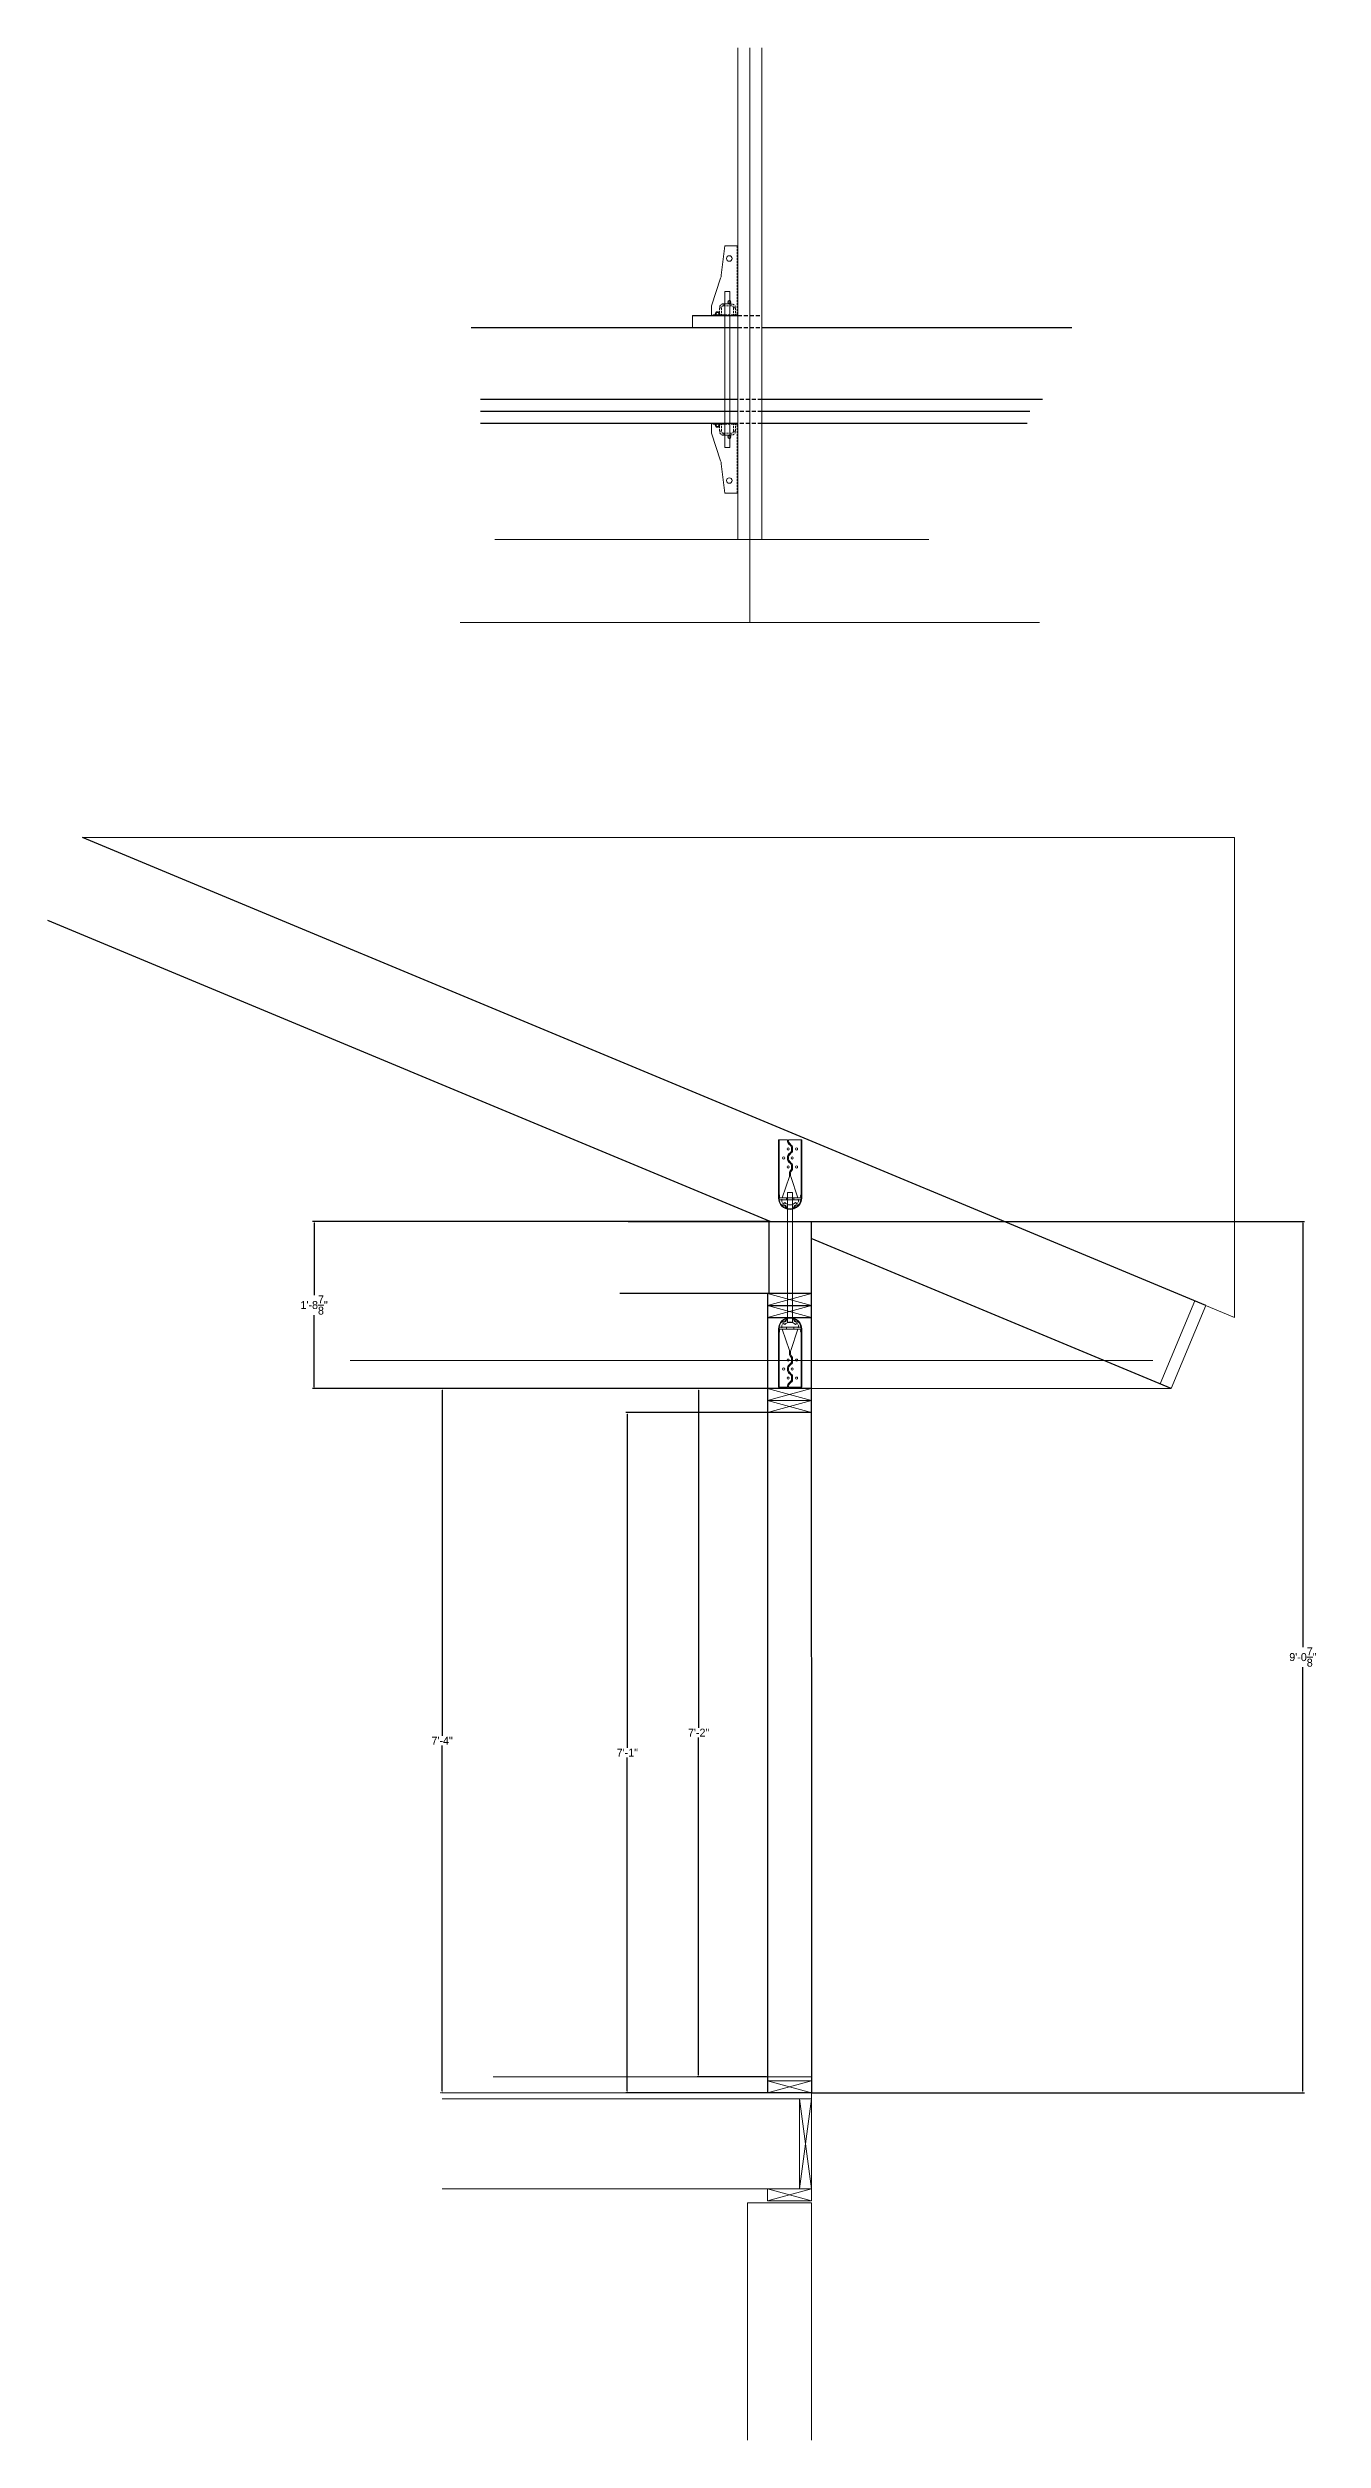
# Model space of a CAD drawing. Header units: inches. Extents: x 24257 to 25977, y 11552 to 14516.
# Drawn here: x 25587.6 to 25747, y 13992.4 to 14291.4 of the extents above; entities that cross this region are included whole.
import ezdxf

# ---------------------------------------------------------------- set-up
doc = ezdxf.new("R2010")
doc.units = ezdxf.units.IN
doc.header["$MEASUREMENT"] = 0
doc.linetypes.add('HIDDEN', pattern=[0.375, 0.25, -0.125])
doc.layers.get('0').update_dxf_attribs({"color": 8, "lineweight": 9})
doc.layers.add('DIMENSIONS', color=7, linetype='Continuous')
doc.layers.add('DIMENSIONS @ 1', color=7, linetype='Continuous')
doc.layers.add('STEEL', color=5, linetype='Continuous', lineweight=9)
doc.layers.add('WALL FRAMING', color=7, linetype='Continuous', lineweight=30)
doc.dimstyles.new('Annotative', dxfattribs={"dimscale": 0, "dimtxt": 0.18, "dimasz": 0.18, "dimexe": 0.18, "dimexo": 0.0625, "dimgap": 0.09, "dimtad": 0, "dimtih": 1, "dimtoh": 1, "dimdec": 4, "dimzin": 0, "dimdsep": 46, "dimtxsty": 'Standard', "dimcen": 0.09, "dimadec": 0, "dimazin": 0, "dimtfac": 1, "dimtdec": 4, "dimtofl": 0, "dimtmove": 0, "dimatfit": 3, "dimfxl": 1, "dimtolj": 1, "dimtzin": 0, "dimarcsym": 0})

# ---------------------------------------------------------------- blocks, each defined once
blk = doc.blocks.new('HDU2-r')
for p, q in [((14.22, 21.4), (13.77, 17.75)), ((15.85, 21.4), (14.22, 21.4)), ((15.85, 21.4), (15.85, 12.92)), ((13.69, 17.36), (12.56, 13.93)), ((12.54, 12.71), (12.54, 13.77)), ((15.64, 12.71), (12.54, 12.71)), ((13.97, 12.71), (13.97, 12.79)), ((15.04, 14.16), (14.04, 14.16)), ((15.1, 12.71), (15.1, 12.79))]:
    blk.add_line(p, q)
at = {"linetype": 'HIDDEN'}
for p, q in [((15.77, 21.4), (15.77, 12.92)), ((15.64, 12.79), (12.54, 12.79)), ((13.56, 13.68), (13.79, 13.68)), ((13.56, 13.68), (13.56, 12.79)), ((13.79, 13.68), (13.79, 12.79)), ((15.04, 13.93), (14.04, 13.93)), ((14.07, 13.93), (14.07, 14.16)), ((15.01, 13.93), (15.01, 14.16)), ((15.53, 13.68), (15.29, 13.68)), ((15.29, 13.68), (15.29, 12.79)), ((15.53, 13.68), (15.53, 12.79))]:
    blk.add_line(p, q, dxfattribs=at)
for centre, radius in [((14.77, 19.84), 0.344), ((14.77, 14.39), 0.199), ((14.77, 14.39), 0.149)]:
    blk.add_circle(centre, radius)
for centre, radius, start, end in [((11.79, 17.99), 2, 341.6294, 353), ((13.04, 13.77), 0.5, 161.6294, 180), ((13.29, 12.89), 0.287, 4.3718, 175.6282), ((13.29, 12.93), 0.287, 184.3718, 230.2368), ((13.29, 12.89), 0.188, 6.7123, 173.2877), ((13.29, 12.93), 0.188, 186.7123, 353.2877), ((13.29, 12.93), 0.287, 309.7632, 355.6282), ((15.64, 12.92), 0.21, 270, 0)]:
    blk.add_arc(centre, radius, start, end)
for centre, radius, start, end in [((14.04, 13.68), 0.485, 90, 180), ((14.04, 13.68), 0.25, 90, 180), ((15.04, 13.68), 0.485, 0, 90), ((15.04, 13.68), 0.25, 0, 90), ((15.64, 12.92), 0.135, 270, 0)]:
    blk.add_arc(centre, radius, start, end, dxfattribs=at)
blk = doc.blocks.new('HDU2-f')
for p, q in [((5.48, 14.16), (5.48, 21.4)), ((5.48, 21.4), (6.62, 21.4)), ((5.56, 15.49), (5.56, 21.4)), ((6.62, 21.23), (6.62, 21.4)), ((6.74, 21.4), (6.74, 21.26)), ((6.74, 21.4), (8.38, 21.4)), ((7.02, 20.66), (6.74, 20.94)), ((6.84, 21.01), (7.12, 20.73)), ((8.31, 15.49), (8.31, 21.4)), ((8.38, 14.16), (8.38, 21.4)), ((6.62, 18.98), (6.62, 19.32)), ((6.74, 19.61), (7.02, 19.89)), ((6.74, 19.3), (6.74, 19.01)), ((7.02, 18.41), (6.74, 18.69)), ((7.12, 19.82), (6.84, 19.54)), ((6.84, 18.76), (7.12, 18.48)), ((7.12, 20.13), (7.12, 20.42)), ((7.12, 17.88), (7.12, 18.17)), ((7.24, 20.45), (7.24, 20.11)), ((7.24, 18.2), (7.24, 17.86)), ((5.56, 14.16), (5.56, 15.49)), ((5.95, 14.16), (6.84, 16.84)), ((6.87, 17), (6.87, 17.32)), ((6.99, 17.61), (7.02, 17.64)), ((6.99, 17.3), (6.99, 17)), ((7.02, 16.84), (7.91, 14.16)), ((7.12, 17.57), (7.09, 17.54)), ((8.31, 14.16), (8.31, 15.49)), ((5.54, 14.42), (5.54, 14.36)), ((5.56, 14.16), (8.31, 14.16)), ((5.56, 13.93), (8.31, 13.93)), ((5.56, 13.93), (5.56, 13.93)), ((5.56, 13.93), (5.56, 13.93)), ((5.56, 13.93), (5.56, 13.93)), ((5.56, 13.93), (5.56, 13.93)), ((5.61, 14.45), (5.61, 14.33)), ((6.19, 13.51), (6.27, 13.59)), ((6.46, 13.93), (6.46, 14.16)), ((7.4, 13.93), (7.4, 14.16)), ((7.67, 13.51), (7.59, 13.59)), ((8.25, 14.45), (8.25, 14.33)), ((8.31, 13.93), (8.31, 13.93)), ((8.31, 13.93), (8.31, 13.93)), ((8.32, 14.42), (8.32, 14.36))]:
    blk.add_line(p, q)
at = {"color": 3}
for p, q in [((5.56, 14.16), (5.56, 14.16)), ((5.56, 14.16), (5.56, 14.16)), ((8.31, 14.16), (8.31, 14.16))]:
    blk.add_line(p, q, dxfattribs=at)
for centre in [(6.12, 19.15), (6.68, 20.28), (6.68, 18.03), (7.18, 19.15), (7.74, 20.28), (7.74, 18.03)]:
    blk.add_circle(centre, 0.133)
for centre, radius, start, end in [((7.02, 21.23), 0.406, 180, 225), ((7.09, 21.26), 0.344, 180, 225), ((7.02, 19.32), 0.406, 135, 180), ((7.02, 18.98), 0.406, 180, 225), ((7.09, 19.3), 0.344, 135, 180), ((7.09, 19.01), 0.344, 180, 225), ((6.77, 20.42), 0.344, 0, 45), ((6.77, 20.13), 0.344, 315, 0), ((6.77, 18.17), 0.344, 0, 45), ((6.84, 20.45), 0.406, 0, 45), ((6.84, 20.11), 0.406, 315, 360), ((6.84, 18.2), 0.406, 0, 45), ((6.37, 17), 0.5, 341.6294, 360), ((7.27, 17.32), 0.406, 135, 180), ((7.34, 17.3), 0.344, 135, 180), ((7.49, 17), 0.5, 180, 198.3706), ((6.77, 17.88), 0.344, 315, 0), ((6.84, 17.86), 0.406, 315, 0), ((5.35, 14.45), 0.262, 39.3849, 60.8799), ((5.35, 14.45), 0.187, 0, 47.0141), ((5.35, 14.33), 0.187, 312.9859, 0), ((6.93, 14.16), 1.45, 180, 360), ((5.35, 14.33), 0.262, 299.4514, 320.6151), ((5.35, 14.33), 0.262, 299.4514, 320.6151), ((5.35, 14.45), 0.262, 0, 39.3849), ((5.35, 14.33), 0.262, 320.6151, 360), ((6.93, 14.16), 1.38, 180, 0), ((6.1, 13.01), 0.3, 129.4003, 146.5932), ((6.38, 13.86), 0.5, 161.6294, 208.53), ((6.1, 13.01), 0.3, 54.0706, 129.4003), ((6.1, 13.01), 0.225, 128.0456, 146.5932), ((6.1, 13.01), 0.225, 54.0706, 128.0456), ((6.1, 13.6), 0.125, 214.3242, 315.282), ((6.93, 14.16), 1.2, 234.0706, 239.1159), ((6.93, 14.16), 0.875, 221.0161, 318.9839), ((6.93, 14.16), 1.12, 234.0706, 239.1159), ((6.2, 12.94), 0.225, 345.1409, 59.1159), ((6.2, 12.94), 0.3, 343.7862, 59.1159), ((6.2, 12.94), 0.225, 326.5932, 345.1409), ((6.2, 12.94), 0.3, 329.3782, 343.7862), ((7.66, 12.94), 0.3, 120.8841, 196.2138), ((7.66, 12.94), 0.3, 196.2138, 210.6218), ((7.66, 12.94), 0.225, 120.8841, 194.8591), ((7.66, 12.94), 0.225, 194.8591, 213.4068), ((6.93, 14.16), 1.12, 300.8841, 305.9294), ((6.93, 14.16), 1.2, 300.8841, 305.9294), ((7.76, 13.01), 0.3, 50.5997, 125.9294), ((7.76, 13.01), 0.225, 51.9544, 125.9294), ((7.76, 13.6), 0.125, 224.718, 325.6758), ((7.76, 13.01), 0.225, 33.4068, 51.9544), ((7.48, 13.86), 0.5, 331.47, 18.3706), ((7.76, 13.01), 0.3, 33.4068, 50.5997), ((8.51, 14.45), 0.262, 140.6151, 180), ((8.51, 14.33), 0.262, 180, 219.3849), ((8.51, 14.45), 0.262, 119.1201, 140.6151), ((8.51, 14.33), 0.262, 219.3849, 240.5486), ((8.51, 14.33), 0.262, 219.3849, 240.5486), ((8.51, 14.45), 0.187, 132.9859, 180), ((8.51, 14.33), 0.187, 180, 227.0141)]:
    blk.add_arc(centre, radius, start, end)
blk = doc.blocks.new('*D88')
at = {"layer": 'DIMENSIONS', "color": 0, "lineweight": -2}
for p, q in [((25682.98, 14123.87), (25636.72, 14123.87)), ((25636.9, 14123.69), (25636.9, 14080.46)), ((25636.9, 14036.05), (25636.9, 14079.28)), ((25636.84, 14035.87), (25636.72, 14035.87))]:
    blk.add_line(p, q, dxfattribs=at)
at = {"layer": 'DIMENSIONS', "color": 0, "lineweight": 9}
for points in [[(25636.87, 14123.69), (25636.93, 14123.69), (25636.9, 14123.87)], [(25636.87, 14036.05), (25636.93, 14036.05), (25636.9, 14035.87)]]:
    blk.add_solid(points, dxfattribs=at)
at = {"layer": 'DIMENSIONS', "color": 0, "lineweight": 9, "insert": (25636.9, 14079.87), "char_height": 1, "attachment_point": 5}
blk.add_mtext('\\A1;7\'-4"', dxfattribs=at)
blk = doc.blocks.new('*D89')
at = {"layer": 'DIMENSIONS', "color": 0, "lineweight": -2}
for p, q in [((25683.02, 14120.87), (25659.87, 14120.87)), ((25660.05, 14120.69), (25660.05, 14078.96)), ((25660.05, 14036.05), (25660.05, 14077.78)), ((25683.02, 14035.87), (25659.87, 14035.87))]:
    blk.add_line(p, q, dxfattribs=at)
at = {"layer": 'DIMENSIONS', "color": 0, "lineweight": 9}
for points in [[(25660.02, 14120.69), (25660.08, 14120.69), (25660.05, 14120.87)], [(25660.02, 14036.05), (25660.08, 14036.05), (25660.05, 14035.87)]]:
    blk.add_solid(points, dxfattribs=at)
at = {"layer": 'DIMENSIONS', "color": 0, "lineweight": 9, "insert": (25660.05, 14078.37), "char_height": 1, "attachment_point": 5}
blk.add_mtext('\\A1;7\'-1"', dxfattribs=at)
blk = doc.blocks.new('*D90')
at = {"layer": 'DIMENSIONS', "color": 0, "lineweight": -2}
for p, q in [((25677.52, 14123.87), (25668.78, 14123.87)), ((25668.96, 14123.69), (25668.96, 14081.46)), ((25668.96, 14038.05), (25668.96, 14080.28)), ((25677.46, 14037.87), (25668.78, 14037.87))]:
    blk.add_line(p, q, dxfattribs=at)
at = {"layer": 'DIMENSIONS', "color": 0, "lineweight": 9}
for points in [[(25668.93, 14123.69), (25668.99, 14123.69), (25668.96, 14123.87)], [(25668.93, 14038.05), (25668.99, 14038.05), (25668.96, 14037.87)]]:
    blk.add_solid(points, dxfattribs=at)
at = {"layer": 'DIMENSIONS', "color": 0, "lineweight": 9, "insert": (25668.96, 14080.87), "char_height": 1, "attachment_point": 5}
blk.add_mtext('\\A1;7\'-2"', dxfattribs=at)
blk = doc.blocks.new('*D91')
at = {"layer": 'DIMENSIONS', "color": 0, "lineweight": -2}
for p, q in [((25683.08, 14144.76), (25744.67, 14144.76)), ((25744.49, 14144.58), (25744.49, 14091.57)), ((25744.49, 14036.05), (25744.49, 14089.06)), ((25683.15, 14035.87), (25744.67, 14035.87))]:
    blk.add_line(p, q, dxfattribs=at)
at = {"layer": 'DIMENSIONS', "color": 0, "lineweight": 9}
for points in [[(25744.46, 14144.58), (25744.52, 14144.58), (25744.49, 14144.76)], [(25744.46, 14036.05), (25744.52, 14036.05), (25744.49, 14035.87)]]:
    blk.add_solid(points, dxfattribs=at)
at = {"layer": 'DIMENSIONS', "color": 0, "lineweight": 9, "insert": (25744.49, 14090.32), "char_height": 1, "attachment_point": 5}
blk.add_mtext('\\A1;9\'-0{\\H1.000000x;\\S7/8;}"', dxfattribs=at)
blk = doc.blocks.new('*D92')
at = {"layer": 'DIMENSIONS', "color": 0, "lineweight": -2}
for p, q in [((25677.71, 14144.76), (25620.72, 14144.76)), ((25620.9, 14144.58), (25620.9, 14135.57)), ((25620.9, 14124.05), (25620.9, 14133.06)), ((25677.52, 14123.87), (25620.72, 14123.87))]:
    blk.add_line(p, q, dxfattribs=at)
at = {"layer": 'DIMENSIONS', "color": 0, "lineweight": 9}
for points in [[(25620.87, 14144.58), (25620.93, 14144.58), (25620.9, 14144.76)], [(25620.87, 14124.05), (25620.93, 14124.05), (25620.9, 14123.87)]]:
    blk.add_solid(points, dxfattribs=at)
at = {"layer": 'DIMENSIONS', "color": 0, "lineweight": 9, "insert": (25620.9, 14134.32), "char_height": 1, "attachment_point": 5}
blk.add_mtext('\\A1;1\'-8{\\H1.000000x;\\S7/8;}"', dxfattribs=at)

msp = doc.modelspace()

# ---------------------------------------------------------------- linework, layer by layer
at = {"layer": 'DIMENSIONS', "lineweight": 9}
for p, q in [((25591.94848, 14192.75711), (25735.94848, 14192.75711)), ((25735.94848, 14132.75711), (25591.94848, 14192.75711)), ((25735.94848, 14192.75711), (25735.94848, 14132.75711))]:
    msp.add_line(p, q, dxfattribs=at)
at = {"layer": 'STEEL', "lineweight": 9}
for p, q in [((25672.22731, 14260.99281), (25672.22731, 14241.49281)), ((25672.22731, 14260.99281), (25672.85231, 14260.99281)), ((25672.85231, 14260.99281), (25672.85231, 14241.49281)), ((25672.22731, 14241.49281), (25672.85231, 14241.49281))]:
    msp.add_line(p, q, dxfattribs=at)
at = {"layer": 'STEEL'}
for p, q in [((25680.08406, 14132.14705), (25680.08406, 14148.37256)), ((25680.08406, 14148.37256), (25680.70906, 14148.37256)), ((25680.70906, 14132.14705), (25680.70906, 14148.37256)), ((25680.70906, 14132.14705), (25680.08406, 14132.14705))]:
    msp.add_line(p, q, dxfattribs=at)
at = {"layer": 'WALL FRAMING', "lineweight": 9}
for p, q in [((25673.87279, 14291.44536), (25673.87279, 14229.99281)), ((25675.37279, 14291.44536), (25675.37279, 14219.60819)), ((25676.87279, 14291.44536), (25676.87279, 14229.99281)), ((25668.20683, 14257.99281), (25668.20683, 14256.49281)), ((25643.50393, 14229.99281), (25697.73039, 14229.99281)), ((25639.17701, 14219.60819), (25711.56858, 14219.60819)), ((25677.58406, 14135.75791), (25683.08406, 14134.25791)), ((25683.08406, 14135.75791), (25677.58406, 14134.25791)), ((25677.58406, 14134.25791), (25683.08406, 14132.75791)), ((25683.08406, 14134.25791), (25677.58406, 14132.75791)), ((25730.96387, 14134.83403), (25726.63694, 14124.44941)), ((25732.34848, 14134.25711), (25728.02156, 14123.87249)), ((25725.72989, 14127.37249), (25625.41055, 14127.37249)), ((25683.02156, 14123.87249), (25625.41055, 14123.87249)), ((25677.58406, 14123.87249), (25683.08406, 14122.37249)), ((25683.0378, 14123.87247), (25677.58406, 14122.37249)), ((25677.58406, 14122.37249), (25683.08406, 14122.37249)), ((25683.08406, 14122.37249), (25677.58406, 14120.87249)), ((25677.58406, 14122.37249), (25683.08406, 14120.87249)), ((25728.02156, 14123.87249), (25683.03788, 14123.87249)), ((25677.52156, 14120.87249), (25683.02156, 14120.87249)), ((25636.89765, 14035.87249), (25683.08406, 14035.87249)), ((25636.89765, 14035.12249), (25683.08406, 14035.12249)), ((25677.52156, 14037.87249), (25643.26483, 14037.87249)), ((25677.58406, 14037.87249), (25683.08406, 14037.87249)), ((25677.58406, 14037.37249), (25683.08406, 14037.37249)), ((25677.58406, 14037.37249), (25683.08406, 14035.87249)), ((25683.08406, 14037.37249), (25677.58406, 14035.87249)), ((25681.58406, 14035.12249), (25681.58406, 14023.87249)), ((25681.58406, 14035.12249), (25683.08406, 14023.87249)), ((25681.58406, 14023.87249), (25683.08406, 14035.12249)), ((25683.08406, 14035.87249), (25683.08406, 14023.87249)), ((25636.89765, 14023.87249), (25683.08406, 14023.87249)), ((25677.58406, 14023.87249), (25683.08406, 14023.87249)), ((25677.58406, 14023.87249), (25683.08406, 14022.37249)), ((25683.08406, 14023.87249), (25677.58406, 14022.37249)), ((25677.58406, 14023.87249), (25677.58406, 14022.37249)), ((25683.08406, 14023.87249), (25683.08406, 14022.37249)), ((25675.08406, 14022.12249), (25683.08406, 14022.12249)), ((25675.08406, 14022.12249), (25675.08406, 13992.44778)), ((25677.58406, 14022.37249), (25683.08406, 14022.37249)), ((25683.08406, 14022.12249), (25683.08406, 13992.44778))]:
    msp.add_line(p, q, dxfattribs=at)
at = {"layer": 'WALL FRAMING'}
for p, q in [((25640.54511, 14256.49281), (25673.87279, 14256.49281)), ((25668.20683, 14257.99281), (25673.87279, 14257.99281)), ((25676.87279, 14256.49281), (25715.59634, 14256.49281)), ((25673.87279, 14247.49281), (25641.71786, 14247.49281)), ((25711.95839, 14247.49281), (25676.87279, 14247.49281)), ((25673.87279, 14245.99281), (25641.71786, 14245.99281)), ((25673.87279, 14244.49281), (25641.71786, 14244.49281)), ((25710.35405, 14245.99281), (25676.87279, 14245.99281)), ((25710.02813, 14244.49281), (25676.87279, 14244.49281)), ((25732.34848, 14134.25711), (25591.94848, 14192.75711)), ((25677.89656, 14144.75791), (25587.62156, 14182.37249)), ((25660.16302, 14144.75791), (25683.02156, 14144.75791)), ((25677.77156, 14135.75791), (25677.77156, 14144.75791)), ((25683.02156, 14144.75791), (25683.08406, 14035.87249)), ((25728.02156, 14123.87249), (25683.02278, 14142.62198)), ((25683.02156, 14135.75791), (25659.10044, 14135.75791)), ((25677.58406, 14135.75791), (25677.58406, 14035.87249)), ((25677.58406, 14134.25791), (25683.08406, 14134.25791)), ((25677.58406, 14132.75791), (25683.08406, 14132.75791))]:
    msp.add_line(p, q, dxfattribs=at)
at = {"layer": 'WALL FRAMING', "linetype": 'HIDDEN', "ltscale": 2}
for p, q in [((25673.87279, 14257.99281), (25676.87279, 14257.99281)), ((25673.87279, 14256.49281), (25676.87279, 14256.49281)), ((25676.87279, 14247.49281), (25673.87279, 14247.49281)), ((25676.87279, 14246.00586), (25673.87279, 14246.00586)), ((25676.87279, 14244.50586), (25673.87279, 14244.50586))]:
    msp.add_line(p, q, dxfattribs=at)

# ---------------------------------------------------------------- block references
at = {"layer": 'STEEL', "lineweight": 9}
for name, p in [('HDU2-r', (25658.02353, 14245.28069)), ('HDU2-f', (25673.46621, 14133.54579))]:
    msp.add_blockref(name, p, dxfattribs=at)
at = {"layer": 'STEEL', "lineweight": 9, "xscale": -1, "rotation": 180}
for name, p in [('HDU2-r', (25658.02353, 14257.20493)), ('HDU2-f', (25673.46621, 14145.47002))]:
    msp.add_blockref(name, p, dxfattribs=at)

# ---------------------------------------------------------------- dimensions: what is measured, and where the dimension line sits
at = {"layer": 'DIMENSIONS @ 1', "color": 3, "lineweight": 9}
for base, p1, p2, override, picture, middle in [((25620.89915, 14123.87247), (25677.77156, 14144.75791), (25677.58415, 14123.87247), {"dimscale": 1, "dimtxt": 1, "dimlunit": 4, "dimtix": 0, "dimtofl": 0, "dimtmove": 0, "dimatfit": 3}, '*D92', (25620.89915, 14134.31519)), ((25744.49063, 14035.87249), (25683.02156, 14144.75791), (25683.08406, 14035.87249), {"dimscale": 1, "dimtxt": 1, "dimlunit": 4, "dimtix": 0, "dimtofl": 0, "dimtmove": 0, "dimatfit": 3}, '*D91', (25744.49063, 14090.3152)), ((25636.89765, 14035.87249), (25683.0378, 14123.87247), (25636.89765, 14035.87249), {"dimscale": 1, "dimtxt": 1, "dimlunit": 4, "dimtix": 0, "dimtofl": 0, "dimtmove": 0, "dimatfit": 3}, '*D88', (25636.89765, 14079.87248)), ((25668.96367, 14037.87249), (25677.58406, 14123.87249), (25677.52156, 14037.87249), {"dimscale": 1, "dimtxt": 1, "dimlunit": 4, "dimtix": 0, "dimtofl": 0, "dimtmove": 0, "dimatfit": 3}, '*D90', (25668.96367, 14080.87249)), ((25660.05335, 14120.87249), (25683.08406, 14035.87249), (25683.08406, 14120.87249), {"dimscale": 1, "dimtxt": 1, "dimlunit": 4, "dimtix": 0, "dimtofl": 0, "dimtmove": 1, "dimatfit": 3}, '*D89', (25660.05335, 14078.37249))]:
    dim = msp.add_linear_dim(base=base, p1=p1, p2=p2, angle=90, dimstyle='Annotative', override=override, dxfattribs=at)
    dim.commit()
    dim.dimension.update_dxf_attribs({"geometry": picture, "text_midpoint": middle})

doc.saveas('drawing.dxf')
